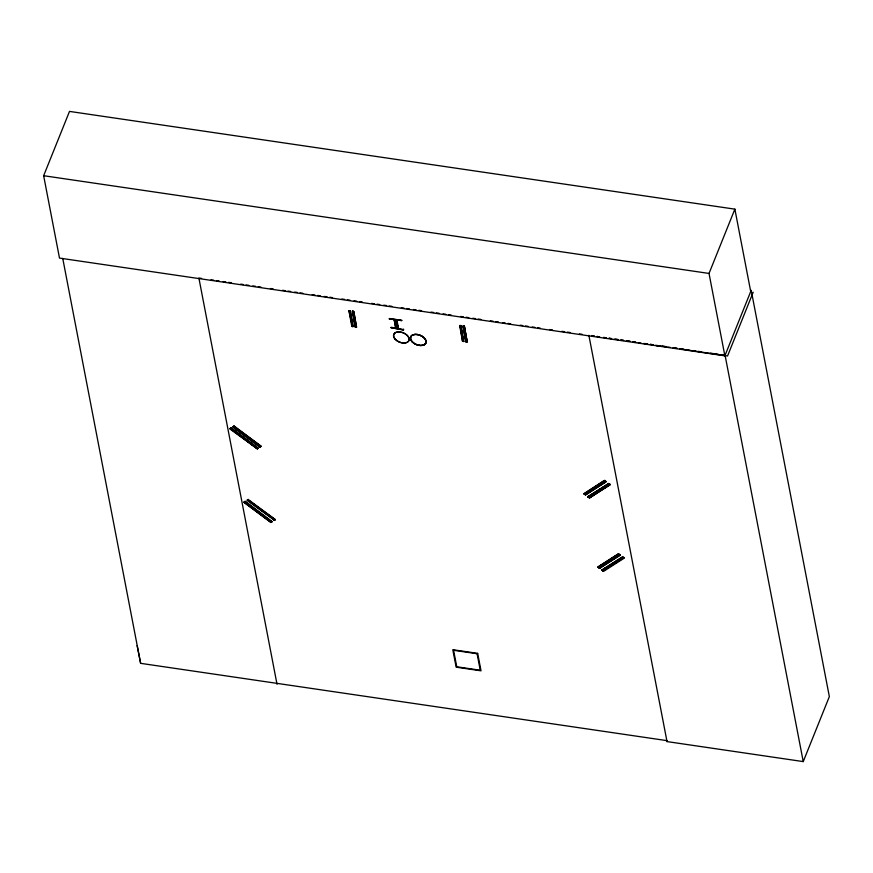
<?xml version="1.0" encoding="UTF-8"?>
<svg xmlns="http://www.w3.org/2000/svg" width="873" height="873" viewBox="0 0 873 873"><rect width="100%" height="100%" fill="white"/><g stroke="black" fill="none" stroke-linecap="round" stroke-linejoin="round"><path stroke-width="1.31" d="M391.017 327.681L403.522 329.929L403.577 329.154M403.457 329.568L391.137 327.266M395.6 323.818L396.855 324.003M397.084 324.712L395.72 324.418M666.732 740.61L666.917 741.57L803.236 761.594L829.35 696.621L751.206 290.316L724.874 355.824L59.495 258.092L43.65 175.713L69.502 111.406L734.87 209.149L750.715 291.527M401.875 320.336L389.434 318.514M396.56 328.106L394.989 319.354M396.364 319.551L398.044 328.281M396.669 328.084L394.738 319.671M398.121 328.335L396.342 319.911M656.758 345.828L659.65 345.675M724.874 355.824L709.029 273.445L734.87 209.149M753.181 292.215L727.547 355.988L679.718 348.84M396.953 324.658L396.004 324.549M230.581 428.414L257.666 448.591L230.537 428.414L230.996 427.835L258.179 448.253L231.138 428.032M260.514 446.78L259.936 447.172L232.884 426.941L233.331 426.373L260.514 446.78L233.222 426.581M234.182 426.122L233.626 426.461L260.7 446.692L261.256 446.31L234.029 426.057M257.36 448.809L229.795 428.883L230.254 428.316L257.251 448.7M257.579 448.635L258.179 448.253M243.949 502.27L244.364 501.691L271.405 521.912L270.957 522.48L243.916 502.259L270.957 522.49M244.691 501.789L245.106 501.211L272.289 521.628L271.689 521.999L244.735 501.746M247.561 499.967L246.994 500.305L274.373 520.177M247.768 499.847L274.853 520.024L247.736 499.836L248.325 499.465M247.812 499.803L275.224 519.49L274.777 520.057M271.776 521.967L244.986 501.429M274.122 520.494L274.449 520.133M389.303 318.798L401.766 320.609L389.293 318.94M244.244 501.899L271.514 522.141M584.146 493.725L604.88 480.346L605.109 481.023L584.474 494.249L604.847 480.576M583.841 493.769L604.345 480.466M584.419 494.238L605.109 481.023M605.305 481.154L584.714 494.424L605.818 481.296L584.692 494.38L585.477 494.969L606.08 481.754L605.415 481.274M587.736 496.704L608.754 483.511L609.081 484.046L588.467 497.261L587.736 496.704L588.467 497.261M588.369 497.195L608.983 483.969M609.725 484.242L588.708 497.435L609.845 484.089L610.085 484.766L589.439 497.992L609.823 484.319M589.34 497.916L610.085 484.766M597.852 567.068L618.444 553.798L619.23 554.399L598.616 567.625L597.852 567.068L618.455 553.842M598.256 567.101L618.968 553.951M598.823 567.788L619.415 554.53L620.201 555.119L599.5 568.334L620.201 555.119M599.325 567.897L619.939 554.671M623.224 557.411L601.846 570.08L622.449 556.821L623.224 557.411L602.348 570.189M601.944 570.156L622.864 556.887M602.523 570.626L623.093 557.345M602.807 570.767L623.966 557.465L624.195 558.142L603.592 571.357L602.807 570.767L623.933 557.694M602.817 570.811L623.835 557.618M348.971 310.679L349.626 310.788L352.386 326.535L348.982 310.701L351.808 326.458M349.778 310.799L350.433 310.908L353.216 326.644L352.572 326.535L349.789 310.821L352.583 326.557M352.31 311.203L355.115 326.96L352.747 311.006L355.726 327.059L356.566 327.179L353.772 311.443L352.943 311.323M353.772 311.443L356.533 327.189M355.115 326.96L355.758 327.048L352.648 311.126L355.486 326.862M460.802 325.596L463.356 341.441L460.879 325.607M463.006 326.076L463.65 326.186L466.444 341.921L465.789 341.812L463.006 326.076L465.811 341.834M464.141 326.12L467.142 342.041L466.597 341.932L464.24 326L467.219 342.052L464.458 326.306M460.071 325.476L462.548 341.321L459.656 325.542L460.311 325.651M463.836 341.529L460.9 325.476L460.202 325.651L463.028 341.408M395.851 323.763L395.851 324.44M606.048 481.754L585.445 494.98M583.721 493.649L584.506 494.249M589.439 497.992L588.708 497.435M598.813 567.756L599.587 568.345M601.835 570.036L602.621 570.636M350.117 310.723L352.91 326.458M353.172 311.366L355.922 327.091M462.788 341.201L463.901 341.518M466.215 341.747L463.334 326L466.368 341.943M232.895 426.952L260.001 447.129M43.65 175.713L709.029 273.445M201.576 278.4L198.88 277.996L277.025 684.301M211.026 279.786L213.721 280.178M216.428 280.582L219.123 280.975M223.172 281.564L225.867 281.968M228.573 282.361L231.269 282.754M240.719 284.14L243.414 284.543M246.11 284.936L248.816 285.329M252.864 285.929L255.56 286.322M258.255 286.726L260.951 287.119M270.401 288.505L273.096 288.898M282.546 290.294L285.242 290.687M287.948 291.08L290.644 291.484M294.692 292.073L297.387 292.466M300.094 292.87L302.789 293.263M312.239 294.648L314.935 295.041M317.63 295.445L320.326 295.838M324.374 296.438L327.08 296.831M329.776 297.224L332.471 297.628M341.921 299.013L344.617 299.406M347.323 299.799L350.018 300.203M354.067 300.792L356.762 301.196M359.469 301.589L362.164 301.982M371.614 303.368L374.31 303.771M377.005 304.164L379.711 304.557M383.749 305.157L386.455 305.55M389.151 305.954L391.846 306.347M401.296 307.733L403.992 308.125M406.698 308.529L409.393 308.922M413.442 309.511L416.137 309.915M418.844 310.308L421.539 310.701M430.989 312.098L433.685 312.49M436.38 312.883L439.086 313.287M443.124 313.876L445.83 314.269M448.526 314.673L451.221 315.066M460.671 316.452L463.367 316.855M466.073 317.248L468.768 317.641M472.817 318.241L475.512 318.634M478.218 319.027L480.914 319.431M490.364 320.817L493.059 321.209M495.755 321.602L498.461 322.006M502.499 322.595L505.205 322.999M507.9 323.392L510.596 323.785M520.046 325.171L522.741 325.574M525.448 325.967L528.143 326.36M532.192 326.96L534.887 327.353M537.593 327.757L540.289 328.15M549.739 329.536L552.434 329.929M561.885 331.314L564.58 331.718M567.275 332.111L569.971 332.504M579.421 333.901L582.116 334.294M599.555 336.858L596.881 336.465L599.555 336.88M611.569 338.615L608.896 338.222L611.58 338.669M615.574 339.204L618.248 339.597M620.921 339.99L623.595 340.383M627.6 340.972L630.262 341.365L626.279 340.863M632.936 341.758L635.609 342.151M644.961 343.526L647.624 343.918M650.298 344.311L652.971 344.704M662.323 346.068L666.328 346.657M674.338 347.836L677.011 348.229M681.016 348.818L683.69 349.211M686.353 349.604L689.026 349.997M693.031 350.586L695.705 350.979M698.378 351.372L701.041 351.764M710.393 353.139L713.066 353.532M715.74 353.914L718.403 354.307M722.418 354.896L725.081 355.289L803.236 761.594M403.512 329.972L390.973 327.67M137.137 645.649L140.629 663.338L666.83 740.62L667.016 741.581L588.871 335.287M614.254 339.073L618.259 339.673M620.932 340.066L623.606 340.47M632.958 341.867L635.631 342.26M638.305 342.663L640.978 343.067M643.652 343.46L647.657 344.06M650.33 344.453L653.004 344.857M655.667 345.261L665.03 346.646M667.692 347.05L670.366 347.454M673.039 347.847L677.044 348.447M608.448 483.555L609.114 484.035M396.899 320.042L398.579 328.75M233.964 426.111L261.071 446.278M230.134 428.534L257.175 448.755M248.15 499.432L275.366 519.686M247.332 499.956L274.635 520.155M62.736 258.375L140.629 663.338M394.17 319.616L395.807 328.379L394.214 319.605M608.754 483.511L588.14 496.737L608.852 483.587M594.207 336.072L591.534 335.679L594.207 336.083M606.233 337.829L603.559 337.447L606.233 337.873M477.673 653.353L452.792 649.698L456.153 667.168L481.034 670.824L477.673 653.353M477.084 653.735L453.578 650.287L456.754 666.776L480.248 670.235L477.084 653.735M395.153 339.193A8.195 5.009 21.9 0 0 408.597 341.168A8.195 5.009 21.9 0 0 400.303 332.013A8.195 5.009 21.9 0 0 395.153 339.193A8.173 4.998 21.9 0 0 408.575 341.179A8.173 4.998 21.9 0 0 400.303 332.035A8.173 4.998 21.9 0 0 395.163 339.204M412.1 341.659A8.195 5.009 21.9 0 0 425.544 343.635A8.195 5.009 21.9 0 0 417.25 334.479A8.195 5.009 21.9 0 0 412.1 341.659A8.195 5.009 21.9 0 0 425.522 343.667A8.195 5.009 21.9 0 0 417.229 334.512A8.195 5.009 21.9 0 0 412.089 341.692A8.173 4.998 21.9 0 0 425.511 343.656A8.173 4.998 21.9 0 0 417.239 334.523A8.173 4.998 21.9 0 0 412.1 341.692"/></g></svg>
